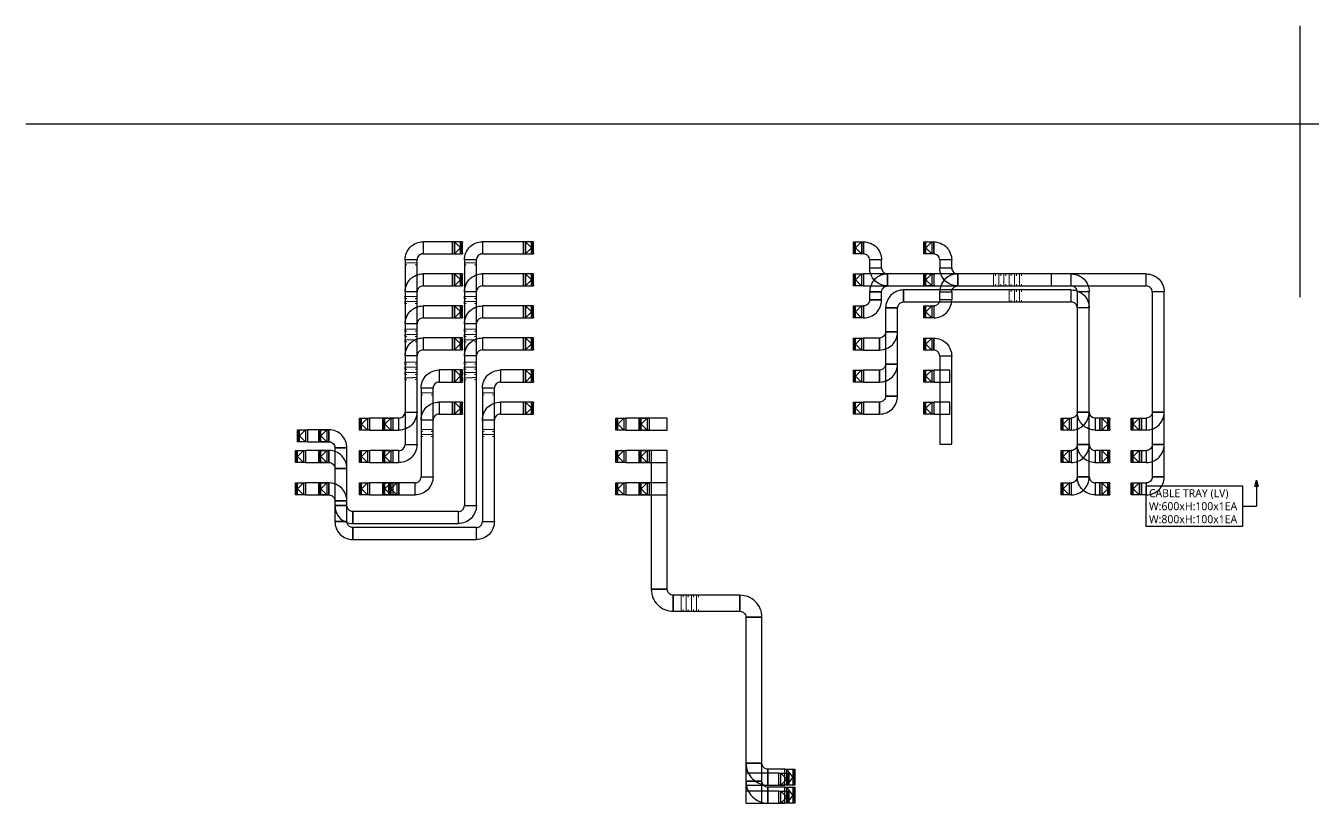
# Model space of a CAD drawing. Header units: millimetres. Extents: x -138191 to 245733, y -341087 to 835263.
# Drawn here: x 28900 to 93229, y 471064 to 509900 of the extents above; entities that cross this region are included whole.
import ezdxf
from ezdxf.enums import TextEntityAlignment as Align

# ---------------------------------------------------------------- set-up
doc = ezdxf.new("R2010")
doc.units = ezdxf.units.MM
doc.header["$LTSCALE"] = 300
for name, color, linetype in [('-----26 Electrical Cable Tray_HV_N', 30, 'Continuous'), ('-----26 Electrical Cable Tray_LV_STS1', 3, 'Continuous'), ('-----26 Electrical Cable Tray_LV_STS2', 2, 'Continuous'), ('-----26 Electrical Cable Tray_LV_STS3_C', 231, 'Continuous')]:
    doc.layers.add(name, color=color, linetype=linetype)
doc.styles.add('ELEC', font='malgun.ttf')

# ---------------------------------------------------------------- blocks, each defined once
blk = doc.blocks.new('A$495596483691')
at = {"color": 0}
for p, q in [((100, 600), (0, 600)), ((0, 600), (0, 0)), ((0, 0), (100, 0)), ((500, 600), (100, 600)), ((100, 0), (500, 0)), ((500, 0), (500, 600))]:
    blk.add_line(p, q, dxfattribs=at)
at = {"color": 8}
for p, q in [((400, 300), (100, 600)), ((100, 600), (100, 0)), ((400, 300), (100, 0)), ((400, 0), (400, 600)), ((400, 600), (500, 0)), ((500, 600), (400, 0))]:
    blk.add_line(p, q, dxfattribs=at)
blk = doc.blocks.new('A$480505980042')
at = {"color": 0}
for p, q in [((400, 800), (0, 800)), ((0, 800), (0, 0)), ((500, 800), (400, 800)), ((500, 0), (500, 800)), ((0, 0), (400, 0)), ((400, 0), (500, 0))]:
    blk.add_line(p, q, dxfattribs=at)
at = {"color": 8}
for p, q in [((100, 0), (0, 800)), ((0, 0), (100, 800)), ((100, 400), (400, 800)), ((100, 800), (100, 0)), ((400, 0), (400, 800)), ((100, 400), (400, 0))]:
    blk.add_line(p, q, dxfattribs=at)

msp = doc.modelspace()

# ---------------------------------------------------------------- linework, layer by layer
at = {"layer": '-----26 Electrical Cable Tray_HV_N', "color": 1}
msp.add_line((89705, 485902, 0), (90390, 485902, 0), dxfattribs=at)
at = {"layer": '-----26 Electrical Cable Tray_HV_N', "color": 1, "elevation": 0}
msp.add_lwpolyline([(90390, 487205), (90470, 486885), (90310, 486885), (90390, 487205), (90390, 485902)], dxfattribs=at)
msp.add_lwpolyline([(84859, 486902), (84859, 484902), (89705, 484902), (89705, 486902)], close=True, dxfattribs=at)
at = {"layer": '-----26 Electrical Cable Tray_LV_STS2', "elevation": 0}
for points in [[(48749, 498505), (48749, 498505, 0.414214), (48449, 498205), (48449, 498205), (47849, 498205, -0.414214), (48749, 499105)], [(51714, 498505), (51714, 498505, 0.414214), (51414, 498205), (51414, 498205), (50814, 498205, -0.414214), (51714, 499105)], [(71064, 498203), (71064, 498203, 0.414214), (70764, 498503), (70764, 498503), (70764, 499103, -0.414214), (71664, 498203)], [(48749, 496905), (48749, 496905, 0.414214), (48449, 496605), (48449, 496605), (47849, 496605, -0.414214), (48749, 497505)], [(51714, 496905), (51714, 496905, 0.414214), (51414, 496605), (51414, 496605), (50814, 496605, -0.414214), (51714, 497505)], [(71664, 497803), (71664, 497803, 0.414214), (71964, 497503), (71964, 497503), (71964, 496903, -0.414214), (71064, 497803)], [(71664, 496603), (71664, 496603, -0.414214), (71964, 496903), (71964, 496903), (71964, 497503, 0.414214), (71064, 496603)], [(85188, 496603), (85188, 496603, 0.414214), (84888, 496903), (84888, 496903), (84888, 497503, -0.414214), (85788, 496603)], [(85188, 496603), (85188, 496603, 0.414214), (84888, 496903), (84888, 496903), (84888, 497503, -0.414214), (85788, 496603)], [(72464, 495803), (72464, 495803, -0.414214), (72764, 496103), (72764, 496103), (72764, 496703, 0.414214), (71864, 495803)], [(72464, 495803), (72464, 495803, -0.414214), (72764, 496103), (72764, 496103), (72764, 496703, 0.414214), (71864, 495803)], [(81439, 495803), (81439, 495803, 0.414214), (81139, 496103), (81139, 496103), (81139, 496703, -0.414214), (82039, 495803)], [(81439, 495803), (81439, 495803, 0.414214), (81139, 496103), (81139, 496103), (81139, 496703, -0.414214), (82039, 495803)], [(81439, 495803), (81439, 495803, 0.414214), (81139, 496103), (81139, 496103), (81139, 496703, -0.414214), (82039, 495803)], [(71064, 496203), (71064, 496203, -0.414214), (70764, 495903), (70764, 495903), (70764, 495303, 0.414214), (71664, 496203)], [(48749, 495305), (48749, 495305, 0.414214), (48449, 495005), (48449, 495005), (47849, 495005, -0.414214), (48749, 495905)], [(51714, 495305), (51714, 495305, 0.414214), (51414, 495005), (51414, 495005), (50814, 495005, -0.414214), (51714, 495905)], [(48749, 493705), (48749, 493705, 0.414214), (48449, 493405), (48449, 493405), (47849, 493405, -0.414214), (48749, 494305)], [(51714, 493705), (51714, 493705, 0.414214), (51414, 493405), (51414, 493405), (50814, 493405, -0.414214), (51714, 494305)], [(71864, 494603), (71864, 494603, -0.414214), (71564, 494303), (71564, 494303), (71564, 493703, 0.414214), (72464, 494603)], [(74564, 493403), (74564, 493403, 0.414214), (74264, 493703), (74264, 493703), (74264, 494303, -0.414214), (75164, 493403)], [(71864, 493003), (71864, 493003, -0.414214), (71564, 492703), (71564, 492703), (71564, 492103, 0.414214), (72464, 493003)], [(49549, 492105), (49549, 492105, 0.414214), (49249, 491805), (49249, 491805), (48649, 491805, -0.414214), (49549, 492705)], [(52614, 492105), (52614, 492105, 0.414214), (52314, 491805), (52314, 491805), (51714, 491805, -0.414214), (52614, 492705)], [(49549, 490505), (49549, 490505, 0.414214), (49249, 490205), (49249, 490205), (48649, 490205, -0.414214), (49549, 491105)], [(52614, 490505), (52614, 490505, 0.414214), (52314, 490205), (52314, 490205), (51714, 490205, -0.414214), (52614, 491105)], [(71864, 491403), (71864, 491403, -0.414214), (71564, 491103), (71564, 491103), (71564, 490503, 0.414214), (72464, 491403)], [(47549, 490302), (47549, 490302, 0.414214), (47849, 490602), (47849, 490602), (48449, 490602, -0.414214), (47549, 489702)], [(47549, 490302), (47549, 490302, 0.414214), (47849, 490602), (47849, 490602), (48449, 490602, -0.414214), (47549, 489702)], [(81439, 490604), (81439, 490604, -0.414214), (81139, 490304), (81139, 490304), (81139, 489704, 0.414214), (82039, 490604)], [(82039, 490604), (82039, 490604, 0.414214), (82339, 490304), (82339, 490304), (82339, 489704, -0.414214), (81439, 490604)], [(85188, 490604), (85188, 490604, -0.414214), (84888, 490304), (84888, 490304), (84888, 489704, 0.414214), (85788, 490604)], [(44049, 489117), (44049, 489117, -0.414214), (44349, 488817), (44349, 488817), (44949, 488817, 0.414214), (44049, 489717)], [(44049, 489117), (44049, 489117, -0.414214), (44349, 488817), (44349, 488817), (44949, 488817, 0.414214), (44049, 489717)], [(47549, 488682), (47549, 488682, 0.414214), (47849, 488982), (47849, 488982), (48449, 488982, -0.414214), (47549, 488082)], [(47549, 488682), (47549, 488682, 0.414214), (47849, 488982), (47849, 488982), (48449, 488982, -0.414214), (47549, 488082)], [(81439, 488984), (81439, 488984, -0.414214), (81139, 488684), (81139, 488684), (81139, 488084, 0.414214), (82039, 488984)], [(82039, 488984), (82039, 488984, 0.414214), (82339, 488684), (82339, 488684), (82339, 488084, -0.414214), (81439, 488984)], [(85188, 488984), (85188, 488984, -0.414214), (84888, 488684), (84888, 488684), (84888, 488084, 0.414214), (85788, 488984)], [(44049, 488082), (44049, 488082, -0.414214), (44349, 487782), (44349, 487782), (44949, 487782, 0.414214), (44049, 488682)], [(44049, 488082), (44049, 488082, -0.414214), (44349, 487782), (44349, 487782), (44949, 487782, 0.414214), (44049, 488682)], [(44049, 486462), (44049, 486462, -0.414214), (44349, 486162), (44349, 486162), (44949, 486162, 0.414214), (44049, 487062)], [(44049, 486462), (44049, 486462, -0.414214), (44349, 486162), (44349, 486162), (44949, 486162, 0.414214), (44049, 487062)], [(48349, 487062), (48349, 487062, 0.414214), (48649, 487362), (48649, 487362), (49249, 487362, -0.414214), (48349, 486462)], [(48349, 487062), (48349, 487062, 0.414214), (48649, 487362), (48649, 487362), (49249, 487362, -0.414214), (48349, 486462)], [(81439, 487364), (81439, 487364, -0.414214), (81139, 487064), (81139, 487064), (81139, 486464, 0.414214), (82039, 487364)], [(82039, 487364), (82039, 487364, 0.414214), (82339, 487064), (82339, 487064), (82339, 486464, -0.414214), (81439, 487364)], [(85188, 487364), (85188, 487364, -0.414214), (84888, 487064), (84888, 487064), (84888, 486464, 0.414214), (85788, 487364)], [(45249, 485631), (45249, 485631, -0.414214), (44949, 485931), (44949, 485931), (44349, 485931, 0.414214), (45249, 485031)], [(45249, 485631), (45249, 485631, -0.414214), (44949, 485931), (44949, 485931), (44349, 485931, 0.414214), (45249, 485031)], [(45249, 485631), (45249, 485631, -0.414214), (44949, 485931), (44949, 485931), (44349, 485931, 0.414214), (45249, 485031)], [(45249, 485631), (45249, 485631, -0.414214), (44949, 485931), (44949, 485931), (44349, 485931, 0.414214), (45249, 485031)], [(50514, 485631), (50514, 485631, 0.414214), (50814, 485931), (50814, 485931), (51414, 485931, -0.414214), (50514, 485031)], [(50514, 485631), (50514, 485631, 0.414214), (50814, 485931), (50814, 485931), (51414, 485931, -0.414214), (50514, 485031)], [(50514, 485631), (50514, 485631, 0.414214), (50814, 485931), (50814, 485931), (51414, 485931, -0.414214), (50514, 485031)], [(50514, 485631), (50514, 485631, 0.414214), (50814, 485931), (50814, 485931), (51414, 485931, -0.414214), (50514, 485031)], [(45249, 484831), (45249, 484831, -0.414214), (44949, 485131), (44949, 485131), (44349, 485131, 0.414214), (45249, 484231)], [(45249, 484831), (45249, 484831, -0.414214), (44949, 485131), (44949, 485131), (44349, 485131, 0.414214), (45249, 484231)], [(51414, 484831), (51414, 484831, 0.414214), (51714, 485131), (51714, 485131), (52314, 485131, -0.414214), (51414, 484231)], [(51414, 484831), (51414, 484831, 0.414214), (51714, 485131), (51714, 485131), (52314, 485131, -0.414214), (51414, 484231)]]:
    msp.add_lwpolyline(points, format="xyb", close=True, dxfattribs=at)
for points in [[(48749, 499105), (48749, 498505), (50224, 498505), (50224, 499105)], [(51714, 499105), (51714, 498505), (53774, 498505), (53774, 499105)], [(47849, 490602), (48449, 490602), (48449, 498205), (47849, 498205)], [(50814, 485931), (51414, 485931), (51414, 498205), (50814, 498205)], [(71064, 497803), (71664, 497803), (71664, 498203), (71064, 498203)], [(48749, 497505), (48749, 496905), (50224, 496905), (50224, 497505)], [(51714, 497505), (51714, 496905), (53774, 496905), (53774, 497505)], [(70764, 497503), (70764, 496903), (84888, 496903), (84888, 497503)], [(71964, 497503), (71964, 496903), (84888, 496903), (84888, 497503)], [(71964, 497503), (71964, 496903), (84888, 496903), (84888, 497503)], [(72764, 496703), (72764, 496103), (81139, 496103), (81139, 496703)], [(72764, 496703), (72764, 496103), (81139, 496103), (81139, 496703)], [(72764, 496703), (72764, 496103), (81139, 496103), (81139, 496703)], [(47849, 490602), (48449, 490602), (48449, 496605), (47849, 496605)], [(50814, 485931), (51414, 485931), (51414, 496605), (50814, 496605)], [(71064, 496203), (71664, 496203), (71664, 496603), (71064, 496603)], [(85188, 488984), (85788, 488984), (85788, 496603), (85188, 496603)], [(85188, 487364), (85788, 487364), (85788, 496603), (85188, 496603)], [(85188, 490604), (85788, 490604), (85788, 496603), (85188, 496603)], [(48749, 495905), (48749, 495305), (50224, 495305), (50224, 495905)], [(51714, 495905), (51714, 495305), (53774, 495305), (53774, 495905)], [(71864, 494603), (72464, 494603), (72464, 495803), (71864, 495803)], [(71864, 493003), (72464, 493003), (72464, 495803), (71864, 495803)], [(71864, 491403), (72464, 491403), (72464, 495803), (71864, 495803)], [(81439, 490604), (82039, 490604), (82039, 495803), (81439, 495803)], [(81439, 488984), (82039, 488984), (82039, 495803), (81439, 495803)], [(81439, 487364), (82039, 487364), (82039, 495803), (81439, 495803)], [(47849, 488982), (48449, 488982), (48449, 495005), (47849, 495005)], [(50814, 485931), (51414, 485931), (51414, 495005), (50814, 495005)], [(48749, 494305), (48749, 493705), (50224, 493705), (50224, 494305)], [(51714, 494305), (51714, 493705), (53774, 493705), (53774, 494305)], [(70764, 494303), (70764, 493703), (71564, 493703), (71564, 494303)], [(47849, 488982), (48449, 488982), (48449, 493405), (47849, 493405)], [(50814, 485931), (51414, 485931), (51414, 493405), (50814, 493405)], [(74564, 489003), (75164, 489003), (75164, 493403), (74564, 493403)], [(49549, 492705), (49549, 492105), (50224, 492105), (50224, 492705)], [(52614, 492705), (52614, 492105), (53774, 492105), (53774, 492705)], [(70764, 492703), (70764, 492103), (71564, 492103), (71564, 492703)], [(74264, 492703), (74264, 492103), (75064, 492103), (75064, 492703)], [(48649, 487362), (49249, 487362), (49249, 491805), (48649, 491805)], [(51714, 485131), (52314, 485131), (52314, 491805), (51714, 491805)], [(49549, 491105), (49549, 490505), (50224, 490505), (50224, 491105)], [(52614, 491105), (52614, 490505), (53774, 490505), (53774, 491105)], [(70764, 491103), (70764, 490503), (71564, 490503), (71564, 491103)], [(74264, 491103), (74264, 490503), (75064, 490503), (75064, 491103)], [(46077, 489702), (47549, 489702), (47549, 490302), (46077, 490302)], [(47549, 490302), (47249, 490302), (47249, 489702), (47549, 489702)], [(48649, 487362), (49249, 487362), (49249, 490205), (48649, 490205)], [(51714, 485131), (52314, 485131), (52314, 490205), (51714, 490205)], [(82339, 490304), (82339, 489704), (82567, 489704), (82567, 490304)], [(84888, 490304), (84888, 489704), (84639, 489704), (84639, 490304)], [(42977, 489117), (44049, 489117), (44049, 489717), (42977, 489717)], [(42877, 488082), (44049, 488082), (44049, 488682), (42877, 488682)], [(44349, 488817), (44349, 485931), (44949, 485931), (44949, 488817)], [(44349, 488817), (44349, 485931), (44949, 485931), (44949, 488817)], [(46077, 488082), (47549, 488082), (47549, 488682), (46077, 488682)], [(47549, 488682), (47249, 488682), (47249, 488082), (47549, 488082)], [(82339, 488684), (82339, 488084), (82567, 488084), (82567, 488684)], [(84888, 488684), (84888, 488084), (84639, 488084), (84639, 488684)], [(44349, 487782), (44349, 485931), (44949, 485931), (44949, 487782)], [(44349, 487782), (44349, 485931), (44949, 485931), (44949, 487782)], [(42877, 486462), (44049, 486462), (44049, 487062), (42877, 487062)], [(46077, 486462), (47549, 486462), (47549, 487062), (46077, 487062)], [(47549, 487062), (47249, 487062), (47249, 486462), (47549, 486462)], [(47549, 486462), (48349, 486462), (48349, 487062), (47549, 487062)], [(82339, 487064), (82339, 486464), (82567, 486464), (82567, 487064)], [(84888, 487064), (84888, 486464), (84639, 486464), (84639, 487064)], [(44349, 486162), (44349, 485131), (44949, 485131), (44949, 486162)], [(44349, 486162), (44349, 485131), (44949, 485131), (44949, 486162)], [(50514, 485631), (45249, 485631), (45249, 485031), (50514, 485031)], [(50514, 485631), (45249, 485631), (45249, 485031), (50514, 485031)], [(50514, 485631), (45249, 485631), (45249, 485031), (50514, 485031)], [(50514, 485631), (45249, 485631), (45249, 485031), (50514, 485031)], [(51414, 484831), (45249, 484831), (45249, 484231), (51414, 484231)], [(51414, 484831), (45249, 484831), (45249, 484231), (51414, 484231)]]:
    msp.add_lwpolyline(points, close=True, dxfattribs=at)
at = {"layer": '-----26 Electrical Cable Tray_LV_STS2', "color": 1, "elevation": 0}
for points in [[(74564, 498203), (74564, 498203, 0.414214), (74264, 498503), (74264, 498503), (74264, 499103, -0.414214), (75164, 498203)], [(75164, 497803), (75164, 497803, 0.414214), (75464, 497503), (75464, 497503), (75464, 496903, -0.414214), (74564, 497803)], [(75164, 496603), (75164, 496603, -0.414214), (75464, 496903), (75464, 496903), (75464, 497503, 0.414214), (74564, 496603)], [(81439, 496603), (81439, 496603, 0.414214), (81139, 496903), (81139, 496903), (81139, 497503, -0.414214), (82039, 496603)], [(81439, 496603), (81439, 496603, 0.414214), (81139, 496903), (81139, 496903), (81139, 497503, -0.414214), (82039, 496603)], [(81439, 496603), (81439, 496603, 0.414214), (81139, 496903), (81139, 496903), (81139, 497503, -0.414214), (82039, 496603)], [(74564, 496203), (74564, 496203, -0.414214), (74264, 495903), (74264, 495903), (74264, 495303, 0.414214), (75164, 496203)]]:
    msp.add_lwpolyline(points, format="xyb", close=True, dxfattribs=at)
at = {"layer": '-----26 Electrical Cable Tray_LV_STS2', "ltscale": 7.5, "const_width": 50, "elevation": 0}
for points in [[(48349, 497960), (48449, 497960), (48449, 498060), (47849, 498060), (47849, 497960), (47949, 497960)], [(51314, 497960), (51414, 497960), (51414, 498060), (50814, 498060), (50814, 497960), (50914, 497960)], [(77354, 497403), (77354, 497503), (77254, 497503), (77254, 496903), (77354, 496903), (77354, 497003)], [(77614, 497403), (77614, 497503), (77514, 497503), (77514, 496903), (77614, 496903), (77614, 497003)], [(77874, 497403), (77874, 497503), (77774, 497503), (77774, 496903), (77874, 496903), (77874, 497003)], [(78134, 497403), (78134, 497503), (78034, 497503), (78034, 496903), (78134, 496903), (78134, 497003)], [(78394, 497403), (78394, 497503), (78294, 497503), (78294, 496903), (78394, 496903), (78394, 497003)], [(78653, 497403), (78653, 497503), (78553, 497503), (78554, 496903), (78654, 496903), (78654, 497003)], [(78134, 496603), (78134, 496703), (78034, 496703), (78034, 496103), (78134, 496103), (78134, 496203)], [(78394, 496603), (78394, 496703), (78294, 496703), (78294, 496103), (78394, 496103), (78394, 496203)], [(78653, 496603), (78653, 496703), (78553, 496703), (78554, 496103), (78654, 496103), (78654, 496203)], [(48349, 496283), (48449, 496283), (48449, 496383), (47848, 496382), (47848, 496282), (47948, 496282)], [(48349, 496023), (48449, 496023), (48449, 496123), (47848, 496123), (47848, 496023), (47948, 496023)], [(51314, 496283), (51414, 496283), (51414, 496383), (50813, 496382), (50813, 496282), (50913, 496282)], [(51314, 496023), (51414, 496023), (51414, 496123), (50813, 496123), (50813, 496023), (50913, 496023)], [(48349, 494637), (48449, 494637), (48449, 494737), (47848, 494737), (47848, 494637), (47948, 494637)], [(51314, 494637), (51414, 494637), (51414, 494737), (50813, 494737), (50813, 494637), (50913, 494637)], [(48349, 494377), (48449, 494377), (48449, 494477), (47848, 494477), (47848, 494377), (47948, 494377)], [(48349, 494117), (48449, 494117), (48449, 494217), (47848, 494217), (47848, 494117), (47948, 494117)], [(51314, 494377), (51414, 494377), (51414, 494477), (50813, 494477), (50813, 494377), (50913, 494377)], [(51314, 494117), (51414, 494117), (51414, 494217), (50813, 494217), (50813, 494117), (50913, 494117)], [(48349, 493001), (48449, 493001), (48449, 493101), (47848, 493101), (47848, 493001), (47948, 493001)], [(48349, 492741), (48449, 492741), (48449, 492841), (47848, 492841), (47848, 492741), (47948, 492741)], [(51314, 493001), (51414, 493001), (51414, 493101), (50813, 493101), (50813, 493001), (50913, 493001)], [(51314, 492741), (51414, 492741), (51414, 492841), (50813, 492841), (50813, 492741), (50913, 492741)], [(48349, 492481), (48449, 492481), (48449, 492581), (47848, 492581), (47848, 492481), (47948, 492481)], [(48349, 492222), (48449, 492222), (48449, 492322), (47848, 492321), (47848, 492221), (47948, 492221)], [(51314, 492481), (51414, 492481), (51414, 492581), (50813, 492581), (50813, 492481), (50913, 492481)], [(51314, 492222), (51414, 492222), (51414, 492322), (50813, 492321), (50813, 492221), (50913, 492221)], [(49149, 491469), (49249, 491469), (49249, 491569), (48649, 491569), (48649, 491469), (48749, 491469)], [(52214, 491469), (52314, 491469), (52314, 491569), (51714, 491569), (51714, 491469), (51814, 491469)], [(49149, 489636), (49249, 489636), (49249, 489736), (48649, 489736), (48649, 489636), (48749, 489636)], [(52214, 489636), (52314, 489636), (52314, 489736), (51714, 489736), (51714, 489636), (51814, 489636)], [(49149, 489376), (49249, 489376), (49249, 489476), (48649, 489476), (48649, 489376), (48749, 489376)], [(52214, 489376), (52314, 489376), (52314, 489476), (51714, 489476), (51714, 489376), (51814, 489376)]]:
    msp.add_lwpolyline(points, dxfattribs=at)
at = {"layer": '-----26 Electrical Cable Tray_LV_STS2', "color": 1, "elevation": 0}
for points in [[(74564, 497803), (75164, 497803), (75164, 498203), (74564, 498203)], [(74264, 497503), (74264, 496903), (80147, 496903), (80147, 497503)], [(75464, 497503), (75464, 496903), (81139, 496903), (81139, 497503)], [(75464, 497503), (75464, 496903), (81139, 496903), (81139, 497503)], [(74564, 496603), (75164, 496603), (75164, 496203), (74564, 496203)], [(81439, 490604), (82039, 490604), (82039, 496603), (81439, 496603)], [(81439, 488984), (82039, 488984), (82039, 496603), (81439, 496603)], [(81439, 487364), (82039, 487364), (82039, 496603), (81439, 496603)]]:
    msp.add_lwpolyline(points, close=True, dxfattribs=at)
at = {"layer": '-----26 Electrical Cable Tray_LV_STS3_C', "elevation": 0}
for points in [[(60953, 490302), (58881, 490302), (58881, 489702), (60953, 489702)], [(60953, 490302), (60053, 490302), (60053, 489702), (60953, 489702)], [(60953, 488682), (58881, 488682), (58881, 488082), (60953, 488082)], [(60953, 488682), (60053, 488682), (60053, 488082), (60953, 488082)], [(60153, 488682), (60153, 481753), (60953, 481753), (60953, 488682)], [(60153, 488682), (60153, 481753), (60953, 481753), (60953, 488682)], [(60953, 487062), (58881, 487062), (58881, 486462), (60953, 486462)], [(60953, 487062), (60053, 487062), (60053, 486462), (60953, 486462)], [(60153, 487062), (60153, 481753), (60953, 481753), (60953, 487062)], [(64585, 481453), (61253, 481453), (61253, 480653), (64585, 480653)], [(64585, 481453), (61253, 481453), (61253, 480653), (64585, 480653)], [(64585, 481453), (61253, 481453), (61253, 480653), (64585, 480653)], [(64885, 480353), (64885, 473064), (65685, 473064), (65685, 480353)], [(64885, 480353), (64885, 471064), (65685, 471064), (65685, 480353)], [(64885, 480353), (64885, 472164), (65685, 472164), (65685, 480353)], [(64885, 471964), (66519, 471964), (66519, 472564), (64885, 472564)], [(66819, 472764), (65985, 472764), (65985, 471964), (66819, 471964)], [(64885, 471064), (66519, 471064), (66519, 471664), (64885, 471664)], [(66819, 471864), (65985, 471864), (65985, 471064), (66819, 471064)]]:
    msp.add_lwpolyline(points, close=True, dxfattribs=at)
for points in [[(61253, 480653), (61253, 481453, -0.414214), (60953, 481753), (60153, 481753, 0.414214)], [(61253, 480653), (61253, 481453, -0.414214), (60953, 481753), (60153, 481753, 0.414214)], [(61253, 480653), (61253, 481453, -0.414214), (60953, 481753), (60153, 481753, 0.414214)], [(64585, 481453), (64585, 480653, -0.414214), (64885, 480353), (65685, 480353, 0.414214)], [(64585, 481453), (64585, 480653, -0.414214), (64885, 480353), (65685, 480353, 0.414214)], [(64585, 481453), (64585, 480653, -0.414214), (64885, 480353), (65685, 480353, 0.414214)], [(65985, 471964), (65985, 472764, -0.414214), (65685, 473064), (64885, 473064, 0.414214)], [(65985, 471064), (65985, 471864, -0.414214), (65685, 472164), (64885, 472164, 0.414214)]]:
    msp.add_lwpolyline(points, format="xyb", close=True, dxfattribs=at)
at = {"layer": '-----26 Electrical Cable Tray_LV_STS3_C', "ltscale": 7.5, "const_width": 50, "elevation": 0}
for points in [[(61741, 481353), (61741, 481453), (61641, 481453), (61641, 480653), (61741, 480653), (61741, 480753)], [(62001, 481353), (62001, 481453), (61901, 481453), (61901, 480653), (62001, 480653), (62001, 480753)], [(62261, 481353), (62261, 481453), (62161, 481453), (62161, 480653), (62261, 480653), (62261, 480753)], [(62521, 481353), (62521, 481453), (62421, 481453), (62421, 480653), (62521, 480653), (62521, 480753)]]:
    msp.add_lwpolyline(points, dxfattribs=at)
for p, q in [((92554, 509900), (92554, 496348)), ((28900, 505005), (98037, 505005))]:
    msp.add_line(p, q)

# ---------------------------------------------------------------- block references
at = {"layer": '-----26 Electrical Cable Tray_LV_STS2'}
for p in [(50224, 498505, 0), (53774, 498505, 0), (50224, 496905, 0), (53774, 496905, 0), (50224, 495305, 0), (53774, 495305, 0), (50224, 493705, 0), (53774, 493705, 0), (50224, 492105, 0), (53774, 492105, 0), (50224, 490505, 0), (53774, 490505, 0), (82567, 489704, 0), (82567, 488084, 0), (82567, 486464, 0)]:
    msp.add_blockref('A$495596483691', p, dxfattribs=at)
at = {"layer": '-----26 Electrical Cable Tray_LV_STS2', "xscale": -1}
for p in [(70764, 498503, 0), (74264, 498503, 0), (70764, 496903, 0), (74264, 496903, 0), (70764, 495303, 0), (74264, 495303, 0), (70764, 493703, 0), (74264, 493703, 0), (70764, 492103, 0), (74264, 492103, 0), (70764, 490503, 0), (74264, 490503, 0), (46077, 489702, 0), (47249, 489702, 0), (81139, 489704, 0), (84639, 489704, 0), (42977, 489117, 0), (44049, 489117, 0), (42877, 488082, 0), (44049, 488082, 0), (46077, 488082, 0), (47249, 488082, 0), (81139, 488084, 0), (84639, 488084, 0), (42877, 486462, 0), (44049, 486462, 0), (46077, 486462, 0), (47249, 486462, 0), (47549, 486462, 0), (81139, 486464, 0), (84639, 486464, 0)]:
    msp.add_blockref('A$495596483691', p, dxfattribs=at)
at = {"layer": '-----26 Electrical Cable Tray_LV_STS3_C', "xscale": -1}
for name, p in [('A$495596483691', (58881, 489702, 0)), ('A$495596483691', (60053, 489702, 0)), ('A$495596483691', (58881, 488082, 0)), ('A$495596483691', (60053, 488082, 0)), ('A$495596483691', (58881, 486462, 0)), ('A$495596483691', (60053, 486462, 0)), ('A$480505980042', (67319, 471964, 0)), ('A$480505980042', (67319, 471064, 0))]:
    msp.add_blockref(name, p, dxfattribs=at)
at = {"layer": '-----26 Electrical Cable Tray_LV_STS3_C', "xscale": -1, "rotation": 180}
for p in [(66519, 472564, 0), (66519, 471664, 0)]:
    msp.add_blockref('A$495596483691', p, dxfattribs=at)

# ---------------------------------------------------------------- texts
at = {"layer": '-----26 Electrical Cable Tray_LV_STS1', "style": 'ELEC'}
for s, p in [('CABLE TRAY (LV)', (85019, 486552, 0)), ('W:600xH:100x1EA', (85019, 485902, 0)), ('W:800xH:100x1EA', (85019, 485252, 0))]:
    msp.add_text(s, height=400, dxfattribs=at).set_placement(p, align=Align.MIDDLE_LEFT)

doc.saveas('drawing.dxf')
